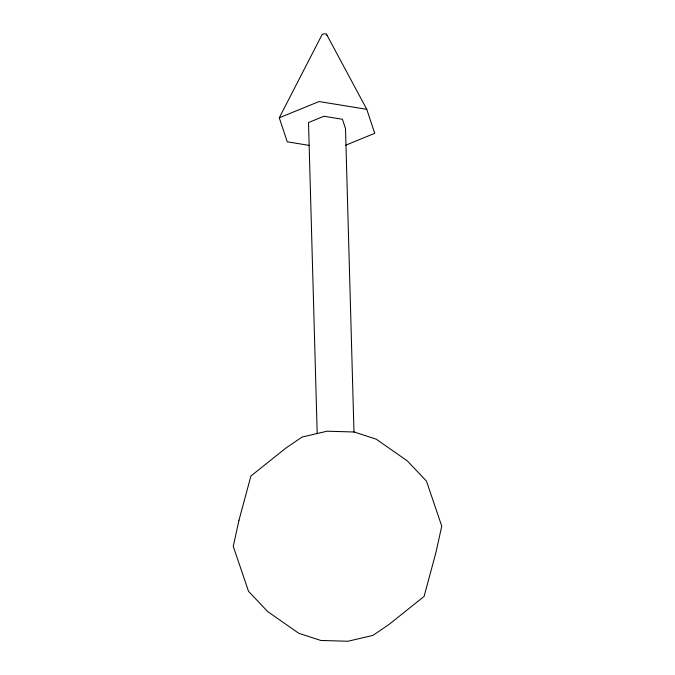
<?xml version="1.0" encoding="UTF-8"?>
<svg xmlns="http://www.w3.org/2000/svg" width="675" height="675" viewBox="0 0 675 675"><rect width="100%" height="100%" fill="white"/><g stroke="black" fill="none" stroke-linecap="round" stroke-linejoin="round"><path stroke-width="1.01" d="M309.04 145.361L287.246 141.818L279.281 117.796L322.11 34.56L324.084 33.75L326.447 34.138L366.761 109.308L374.735 133.329L345.642 145.226M279.281 117.796L319.039 101.545L366.761 109.308M326.447 34.138L326.843 35.328M353.987 432.194L345.507 128.571L342.419 119.264L323.916 116.252L308.509 122.555L317.199 433.561M239.001 520.206L233.255 546.345L248.518 591.317L267.73 611.609L298.713 633.243L320.802 640.457L347.962 641.25L372.921 635.394L388.994 624.476L424.094 596.43L435.999 552.251L441.745 526.103L426.482 481.14L407.27 460.848L376.287 439.214L354.198 431.992L327.038 431.207L302.079 437.054L286.006 447.981L250.906 476.027L239.001 520.206"/></g></svg>
